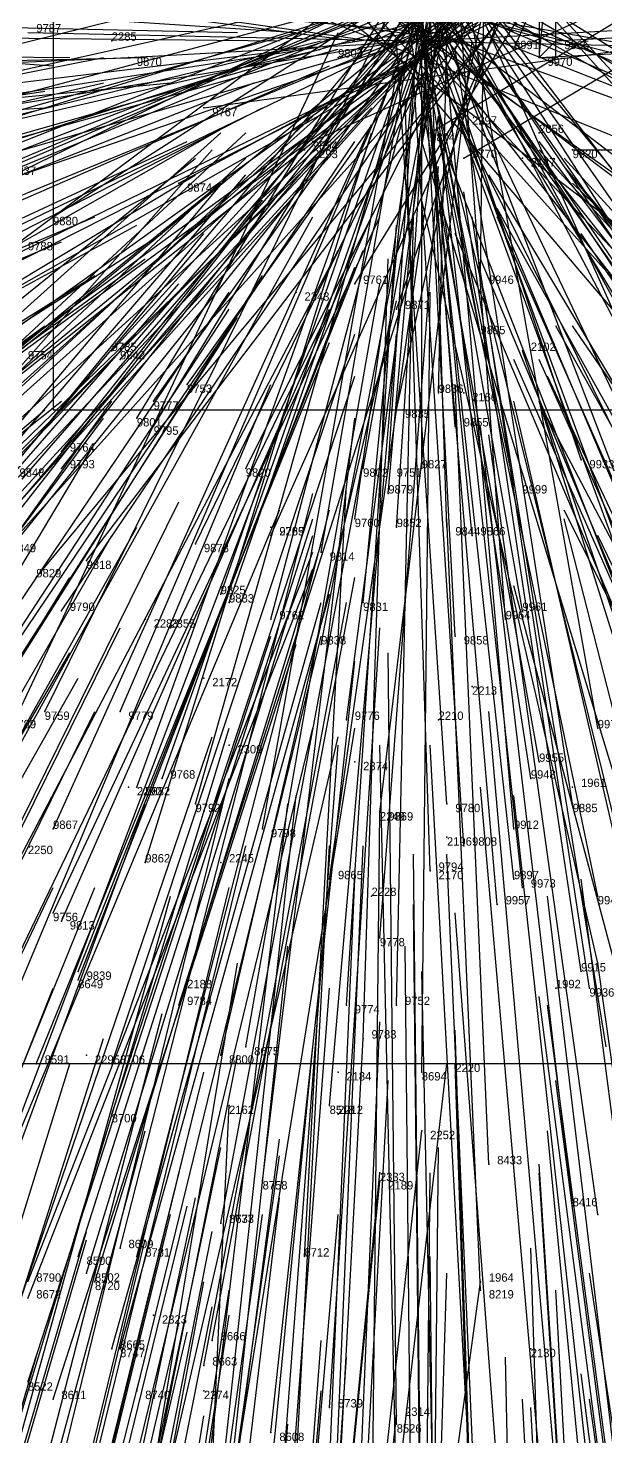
# Model space of a CAD drawing. Extents: x -0.5 to 0.59, y -0.5 to 0.59.
# Drawn here: x -0.048 to 0.021, y -0.1685 to -0.0005 of the extents above; entities that cross this region are included whole.
import ezdxf

# ---------------------------------------------------------------- set-up
doc = ezdxf.new("R2010")
doc.units = 0
for name, color, linetype in [('Clients', 3, 'CONTINUOUS'), ('Facilities', 3, 'CONTINUOUS'), ('Facilities_lines', 3, 'CONTINUOUS'), ('Min_max_boxes', 1, 'CONTINUOUS'), ('Normals', 1, 'CONTINUOUS'), ('Source_points', 5, 'CONTINUOUS'), ('Text', 3, 'CONTINUOUS')]:
    doc.layers.add(name, color=color, linetype=linetype)

msp = doc.modelspace()

# ---------------------------------------------------------------- linework, layer by layer
at = {"layer": 'Clients', "color": 5}
for p in [(0.015, -0.002, -0.038), (0.002, -0.124, -1.25), (-0.024, -0.129, -1.25), (-0.001, -0.132, -1.25), (-0.006, -0.137, -1.25), (-0.006, -0.138, -1.25), (0.006, -0.15, -1.25), (-0.004, -0.166, -1.25)]:
    msp.add_point(p, dxfattribs=at)
at = {"layer": 'Facilities', "color": 3}
for p in [(-0.038, -0.002, -1.25), (0.01, -0.003, -0.025), (-0.036, -0.004, -0.09), (-0.011, -0.004, -0.03), (0.013, -0.004, -0.035), (-0.027, -0.01, -0.072), (0, -0.013, -0.033), (0.004, -0.012, -1.25), (0.013, -0.013, -1.25), (-0.015, -0.015, -1.25), (-0.014, -0.014, -0.05), (0.017, -0.015, -0.056), (0.004, -0.016, -0.041), (0.011, -0.016, -1.25), (-0.03, -0.019, -0.089), (-0.045, -0.023, -0.127), (0.006, -0.03, -0.077), (-0.009, -0.031, -0.08), (-0.016, -0.032, -1.25), (-0.004, -0.034, -0.085), (0.006, -0.037, -0.094), (-0.038, -0.039, -0.136), (-0.037, -0.04, -0.136), (0.011, -0.039, -1.25), (-0.029, -0.043, -0.13), (-0.033, -0.045, -0.14), (0.001, -0.044, -0.11), (0.004, -0.044, -1.25), (-0.035, -0.047, -0.147), (-0.004, -0.046, -0.116), (-0.033, -0.048, -0.147), (0.003, -0.048, -0.119), (-0.044, -0.051, -0.167), (0.018, -0.052, -0.139), (-0.044, -0.053, -0.171), (-0.022, -0.053, -0.145), (-0.008, -0.053, -0.135), (-0.005, -0.053, -0.133), (-0.001, -0.053, -0.132), (0.01, -0.055, -0.141), (-0.005, -0.056, -0.14), (-0.019, -0.06, -1.25), (-0.009, -0.059, -0.15), (-0.004, -0.06, -0.15), (0.002, -0.06, -0.151), (-0.028, -0.062, -0.171), (-0.019, -0.061, -0.159), (0.005, -0.061, -0.152), (-0.013, -0.063, -0.161), (-0.041, -0.064, -0.191), (-0.047, -0.066, -0.202), (-0.025, -0.068, -0.181), (-0.044, -0.07, -0.206), (-0.024, -0.069, -0.182), (-0.008, -0.069, -0.175), (0.011, -0.07, -0.176), (-0.034, -0.071, -1.25), (-0.031, -0.072, -1.25), (-0.019, -0.071, -0.183), (0.009, -0.071, -0.179), (0.003, -0.073, -0.183), (-0.013, -0.074, -0.187), (-0.027, -0.078, -1.25), (0.005, -0.079, -1.25), (-0.046, -0.082, -0.236), (-0.037, -0.082, -0.225), (-0.01, -0.083, -0.209), (0.001, -0.083, -1.25), (0.02, -0.084, -0.215), (-0.024, -0.086, -1.25), (-0.009, -0.088, -1.25), (0.013, -0.088, -0.221), (-0.032, -0.09, -0.238), (0.012, -0.09, -0.226), (-0.036, -0.091, -1.25), (-0.035, -0.091, -0.244), (0.017, -0.091, -1.25), (-0.028, -0.093, -0.244), (-0.006, -0.094, -1.25), (-0.006, -0.094, -0.236), (0.002, -0.093, -0.233), (0.017, -0.093, -0.237), (-0.045, -0.096, -0.265), (-0.02, -0.096, -0.245), (0.002, -0.097, -1.25), (0.01, -0.096, -0.24), (0.004, -0.098, -0.245), (-0.034, -0.1, -0.264), (-0.025, -0.1, -1.25), (-0.012, -0.102, -0.257), (0, -0.101, -1.25), (0, -0.101, -0.252), (0.01, -0.102, -0.255), (-0.007, -0.104, -1.25), (0.011, -0.103, -0.259), (0.02, -0.104, -0.265), (0.008, -0.105, -0.262), (-0.045, -0.106, -0.289), (-0.044, -0.107, -0.29), (-0.006, -0.109, -0.273), (0.02, -0.112, -0.284), (-0.042, -0.113, -0.302), (-0.042, -0.114, -0.305), (-0.029, -0.114, -1.25), (0.018, -0.113, -0.285), (0.015, -0.115, -1.25), (0.019, -0.115, -0.292), (-0.03, -0.117, -0.301), (-0.01, -0.117, -0.294), (-0.004, -0.117, -0.291), (-0.022, -0.122, -0.31), (-0.008, -0.121, -0.302), (-0.047, -0.124, -0.33), (-0.041, -0.123, -1.25), (-0.038, -0.124, -0.324), (-0.025, -0.123, -0.315), (-0.011, -0.125, -1.25), (-0.001, -0.125, -0.313), (-0.012, -0.129, -0.324), (-0.038, -0.13, -0.339), (-0.011, -0.13, -1.25), (0.007, -0.136, -0.34), (-0.02, -0.138, -0.35), (0.017, -0.141, -0.354), (0.02, -0.142, -0.358), (-0.025, -0.143, -0.362), (-0.025, -0.143, -0.363), (-0.037, -0.146, -0.376), (-0.042, -0.147, -0.383), (-0.035, -0.147, -0.378), (-0.015, -0.147, -0.369), (-0.041, -0.149, -0.388), (-0.04, -0.15, -0.389), (0.006, -0.151, -0.379), (-0.033, -0.154, -1.25), (-0.026, -0.157, -0.397), (-0.038, -0.158, -0.407), (-0.037, -0.158, -0.406), (0.012, -0.158, -1.25), (-0.027, -0.16, -0.404), (-0.045, -0.164, -0.424), (-0.035, -0.163, -0.417), (-0.027, -0.163, -1.25), (-0.012, -0.165, -0.413), (-0.019, -0.168, -0.423), (-0.004, -0.167, -0.417)]:
    msp.add_point(p, dxfattribs=at)
at = {"layer": 'Facilities_lines', "color": 3}
for p, q in [((0.013, -0.004, -0.035), (0.015, 0.016, -0.056)), ((0.013, -0.004, -0.035), (0.015, -0.002, -0.038)), ((-0.041, -0.496, -1.25), (0.002, -0.124, -1.25)), ((-0.041, -0.496, -1.25), (-0.024, -0.129, -1.25)), ((-0.041, -0.496, -1.25), (-0.001, -0.132, -1.25)), ((-0.041, -0.496, -1.25), (-0.006, -0.137, -1.25)), ((-0.041, -0.496, -1.25), (-0.006, -0.138, -1.25)), ((-0.041, -0.496, -1.25), (0.006, -0.15, -1.25)), ((-0.041, -0.496, -1.25), (-0.004, -0.166, -1.25))]:
    msp.add_line(p, q, dxfattribs=at)
at = {"layer": 'Min_max_boxes', "color": 1}
for p, q in [((-0.045, 0.218, -1.25), (-0.045, -0.046, -1.25)), ((-0.045, 0.218, -1.25), (-0.045, -0.046, -1.25)), ((0.013, 0.016, -0.056), (0.013, -0.004, -0.056)), ((0.013, 0.016, -0.035), (0.013, -0.004, -0.035)), ((0.015, -0.004, -0.056), (0.015, 0.016, -0.056)), ((0.015, -0.004, -0.035), (0.015, 0.016, -0.035)), ((0.013, -0.004, -0.056), (0.015, -0.004, -0.056)), ((0.013, -0.004, -0.035), (0.015, -0.004, -0.035)), ((0.013, -0.004, -0.056), (0.013, -0.004, -0.035)), ((0.015, -0.004, -0.056), (0.015, -0.004, -0.035)), ((-0.045, -0.046, -1.25), (0.203, -0.046, -1.25)), ((-0.045, -0.046, -1.25), (0.203, -0.046, -1.25)), ((-0.045, -0.046, -1.25), (-0.045, -0.046, -1.25)), ((0.064, -0.124, -1.25), (-0.145, -0.124, -1.25)), ((0.064, -0.124, -1.073), (-0.145, -0.124, -1.073))]:
    msp.add_line(p, q, dxfattribs=at)
at = {"layer": 'Normals', "color": 1}
for p, q in [((0.01, -0.003, -0.025), (0.05, 0.089, -0.022)), ((-0.057, 0.061, -0.208), (0.01, -0.001, -0.249)), ((0.006, -0.03, -0.077), (0.007, 0.051, -0.135)), ((-0.004, -0.034, -0.085), (0.024, 0.046, -0.139)), ((0.006, -0.037, -0.094), (-0.009, 0.043, -0.151)), ((-0.009, -0.031, -0.08), (0.036, 0.042, -0.131)), ((0.001, -0.044, -0.11), (0.003, 0.042, -0.162)), ((-0.049, 0.041, -0.159), (0.03, -0.008, -0.197)), ((0.003, -0.048, -0.119), (-0.004, 0.04, -0.168)), ((-0.001, -0.053, -0.132), (-0.001, 0.039, -0.171)), ((-0.068, 0.037, -0.193), (0.014, -0.002, -0.235)), ((-0.051, 0.038, -0.16), (0.029, -0.009, -0.197)), ((-0.005, -0.053, -0.133), (0.001, 0.037, -0.177)), ((-0.004, -0.046, -0.116), (0.014, 0.037, -0.168)), ((0, -0.013, -0.033), (0.085, 0.038, -0.043)), ((-0.053, 0.036, -0.161), (0.028, -0.01, -0.197)), ((-0.011, -0.004, -0.03), (0.075, 0.036, -0.062)), ((0.018, -0.052, -0.139), (-0.011, 0.034, -0.18)), ((-0.008, -0.053, -0.135), (0.008, 0.035, -0.178)), ((0.01, -0.055, -0.141), (-0.008, 0.034, -0.181)), ((-0.005, -0.056, -0.14), (0.003, 0.034, -0.182)), ((0.004, -0.016, -0.041), (0.09, 0.035, -0.05)), ((-0.062, 0.032, -0.174), (0.023, -0.005, -0.212)), ((0.002, -0.06, -0.151), (-0.001, 0.033, -0.187)), ((-0.009, -0.059, -0.15), (0.004, 0.031, -0.192)), ((-0.004, -0.06, -0.15), (0.002, 0.031, -0.191)), ((0.005, -0.061, -0.152), (-0.004, 0.031, -0.191)), ((-0.035, -0.047, -0.147), (0.012, 0.03, -0.189)), ((-0.033, -0.048, -0.147), (0.014, 0.029, -0.189)), ((-0.029, -0.043, -0.13), (0.023, 0.03, -0.175)), ((-0.013, -0.063, -0.161), (0.003, 0.029, -0.197)), ((0.023, -0.056, -0.152), (-0.01, 0.03, -0.189)), ((-0.049, -0.026, -0.139), (0.022, 0.027, -0.184)), ((-0.038, -0.039, -0.136), (0.022, 0.027, -0.182)), ((-0.037, -0.04, -0.136), (0.021, 0.027, -0.182)), ((-0.033, -0.045, -0.14), (0.019, 0.028, -0.185)), ((-0.022, -0.053, -0.145), (0.018, 0.027, -0.187)), ((-0.045, -0.023, -0.127), (0.03, 0.025, -0.172)), ((-0.014, -0.014, -0.05), (0.072, 0.025, -0.082)), ((0.028, -0.057, -0.159), (-0.011, 0.025, -0.201)), ((-0.008, -0.069, -0.175), (0.001, 0.025, -0.208)), ((-0.071, 0.022, -0.186), (0.018, -0.003, -0.224)), ((-0.034, 0.022, -0.101), (0.039, -0.03, -0.145)), ((-0.03, -0.019, -0.089), (0.048, 0.023, -0.134)), ((-0.019, -0.061, -0.159), (0.018, 0.022, -0.201)), ((0.045, -0.048, -0.164), (-0.009, 0.023, -0.21)), ((0.009, -0.071, -0.179), (0.002, 0.023, -0.213)), ((-0.044, -0.051, -0.167), (0.013, 0.021, -0.207)), ((-0.025, -0.068, -0.181), (0.006, 0.021, -0.214)), ((0.011, -0.07, -0.176), (-0.005, 0.021, -0.215)), ((0.003, -0.073, -0.183), (-0.002, 0.021, -0.216)), ((-0.045, 0.019, -0.122), (0.041, -0.015, -0.16)), ((-0.044, -0.053, -0.171), (0.013, 0.019, -0.212)), ((-0.039, 0.02, -0.11), (0.045, -0.016, -0.15)), ((-0.028, -0.062, -0.171), (0.012, 0.02, -0.211)), ((-0.024, -0.069, -0.182), (0.007, 0.02, -0.216)), ((-0.019, -0.071, -0.183), (0.005, 0.02, -0.217)), ((-0.013, -0.074, -0.187), (0.005, 0.019, -0.221)), ((0.047, -0.048, -0.168), (-0.009, 0.02, -0.214)), ((0.041, -0.054, -0.169), (-0.009, 0.02, -0.214)), ((-0.051, -0.017, -0.134), (0.029, 0.017, -0.184)), ((-0.05, -0.053, -0.182), (0.01, 0.018, -0.219)), ((-0.049, -0.039, -0.157), (0.02, 0.018, -0.201)), ((0.036, -0.066, -0.188), (-0.001, 0.017, -0.23)), ((0, 0.017, -0.042), (0.063, -0.053, -0.077)), ((0.001, 0.017, -0.042), (0.064, -0.052, -0.077)), ((-0.062, -0.024, -0.167), (0.02, 0.016, -0.208)), ((-0.056, 0.016, -0.146), (0.032, -0.006, -0.188)), ((0.039, -0.064, -0.188), (-0.005, 0.016, -0.228)), ((-0.056, -0.02, -0.148), (0.026, 0.014, -0.194)), ((-0.02, 0.015, -0.063), (0.037, -0.052, -0.109)), ((-0.08, -0.01, -0.203), (0.009, 0.012, -0.241)), ((-0.064, -0.023, -0.171), (0.02, 0.013, -0.212)), ((-0.052, -0.054, -0.187), (0.014, 0.012, -0.224)), ((-0.051, -0.056, -0.189), (0.013, 0.012, -0.226)), ((0.048, -0.06, -0.192), (-0.009, 0.012, -0.232)), ((0.046, -0.063, -0.195), (-0.007, 0.012, -0.235)), ((0.043, -0.067, -0.199), (-0.005, 0.012, -0.238)), ((-0.099, 0.011, -0.248), (-0.007, -0.002, -0.287)), ((-0.052, 0.011, -0.132), (0.038, -0.005, -0.173)), ((-0.013, 0.011, -0.043), (0.059, -0.044, -0.085)), ((0.047, -0.065, -0.199), (-0.005, 0.011, -0.239)), ((-0.1, 0.01, -0.252), (-0.009, -0.002, -0.29)), ((-0.088, 0.01, -0.221), (0.004, -0.002, -0.259)), ((-0.027, 0.009, -0.07), (0.055, -0.021, -0.12)), ((0.047, -0.067, -0.205), (-0.004, 0.01, -0.243)), ((-0.091, 0.007, -0.229), (0, -0.001, -0.268)), ((-0.075, -0.019, -0.195), (0.012, 0.008, -0.235)), ((-0.069, -0.02, -0.18), (0.019, 0.008, -0.217)), ((-0.066, -0.018, -0.17), (0.022, 0.007, -0.211)), ((-0.063, -0.046, -0.195), (0.011, 0.007, -0.236)), ((-0.044, -0.07, -0.206), (0.008, 0.007, -0.244)), ((-0.041, -0.064, -0.191), (0.014, 0.008, -0.232)), ((0.052, -0.059, -0.195), (-0.011, 0.008, -0.235)), ((-0.01, -0.083, -0.209), (0.002, 0.008, -0.25)), ((0.049, -0.065, -0.204), (-0.008, 0.008, -0.24)), ((-0.087, -0.014, -0.221), (0.003, 0.006, -0.259)), ((-0.085, -0.018, -0.217), (0.005, 0.006, -0.255)), ((-0.084, -0.028, -0.22), (0.002, 0.006, -0.258)), ((-0.08, -0.027, -0.211), (0.006, 0.006, -0.25)), ((-0.026, 0.006, -0.067), (0.053, -0.026, -0.119)), ((0.036, -0.077, -0.212), (-0.005, 0.006, -0.249)), ((0.02, -0.084, -0.215), (0.004, 0.006, -0.256)), ((-0.108, 0.005, -0.27), (-0.016, -0.001, -0.308)), ((-0.072, -0.03, -0.195), (0.013, 0.005, -0.233)), ((-0.072, -0.026, -0.192), (0.015, 0.004, -0.23)), ((-0.064, -0.058, -0.216), (0.005, 0.004, -0.254)), ((-0.059, -0.06, -0.21), (0.007, 0.004, -0.249)), ((-0.051, -0.063, -0.202), (0.01, 0.005, -0.242)), ((-0.047, -0.066, -0.202), (0.012, 0.005, -0.241)), ((-0.037, -0.082, -0.225), (0, 0.004, -0.261)), ((0.052, -0.064, -0.207), (-0.01, 0.005, -0.243)), ((-0.009, 0.005, -0.026), (0.064, -0.05, -0.067)), ((0.055, -0.072, -0.226), (0.001, 0.005, -0.262)), ((-0.138, 0.002, -0.345), (-0.045, -0.005, -0.382)), ((-0.076, -0.037, -0.213), (0.007, 0.003, -0.251)), ((-0.069, -0.037, -0.196), (0.013, 0.003, -0.237)), ((-0.062, -0.059, -0.214), (0.006, 0.003, -0.253)), ((-0.058, -0.067, -0.221), (0.004, 0.002, -0.259)), ((-0.027, -0.01, -0.072), (0.06, 0.002, -0.12)), ((-0.013, 0.003, -0.034), (0.059, -0.052, -0.076)), ((0.013, -0.088, -0.221), (-0.003, 0.002, -0.262)), ((0.015, -0.002, -0.038), (0.113, 0.003, -0.02)), ((-0.116, 0.001, -0.29), (-0.023, -0.001, -0.328)), ((-0.075, -0.046, -0.22), (0.006, 0, -0.257)), ((-0.069, -0.054, -0.219), (0.006, 0.001, -0.255)), ((-0.068, -0.057, -0.222), (0.005, 0.001, -0.258)), ((-0.046, -0.082, -0.236), (-0.005, 0.001, -0.273)), ((-0.036, -0.004, -0.09), (0.054, 0.001, -0.134)), ((0.012, -0.09, -0.226), (-0.002, 0.001, -0.267)), ((0.06, -0.076, -0.242), (0.007, 0, -0.279)), ((0.013, -0.004, -0.035), (0.111, 0.001, -0.016)), ((-0.111, -0.001, -0.278), (-0.018, -0.002, -0.315)), ((-0.105, -0.026, -0.271), (-0.016, -0.001, -0.308)), ((-0.093, -0.015, -0.235), (-0.002, -0.001, -0.274)), ((-0.05, -0.084, -0.244), (-0.011, -0.001, -0.283)), ((-0.048, -0.001, -0.119), (0.043, -0.003, -0.162)), ((0.032, -0.088, -0.234), (0, -0.001, -0.272)), ((0.057, -0.079, -0.244), (0.007, -0.001, -0.281)), ((-0.136, -0.003, -0.34), (-0.043, -0.004, -0.378)), ((-0.107, -0.014, -0.271), (-0.016, -0.003, -0.31)), ((-0.104, -0.024, -0.267), (-0.013, -0.003, -0.303)), ((-0.103, -0.024, -0.265), (-0.013, -0.002, -0.302)), ((-0.101, -0.028, -0.263), (-0.011, -0.003, -0.298)), ((-0.097, -0.029, -0.253), (-0.007, -0.003, -0.288)), ((-0.095, -0.017, -0.241), (-0.003, -0.002, -0.278)), ((-0.074, -0.062, -0.242), (-0.002, -0.003, -0.278)), ((-0.065, -0.073, -0.244), (-0.004, -0.003, -0.281)), ((-0.038, -0.002, -1.25), (-0.038, -0.002, -1.15)), ((-0.032, -0.09, -0.238), (-0.001, -0.002, -0.274)), ((-0.006, -0.094, -0.236), (0.005, -0.002, -0.274)), ((0.002, -0.093, -0.233), (-0.004, -0.002, -0.273)), ((0.017, -0.093, -0.237), (0.003, -0.003, -0.278)), ((0.048, -0.085, -0.244), (0.005, -0.003, -0.281)), ((-0.13, -0.022, -0.329), (-0.039, -0.004, -0.367)), ((-0.128, -0.008, -0.32), (-0.036, -0.004, -0.359)), ((-0.126, -0.006, -0.315), (-0.034, -0.004, -0.354)), ((-0.097, -0.042, -0.265), (-0.012, -0.005, -0.301)), ((-0.086, -0.047, -0.245), (-0.003, -0.005, -0.281)), ((-0.035, -0.091, -0.244), (-0.004, -0.005, -0.284)), ((-0.028, -0.093, -0.244), (-0.003, -0.005, -0.284)), ((0.033, -0.092, -0.244), (0.001, -0.005, -0.282)), ((0.01, -0.096, -0.24), (0.002, -0.005, -0.282)), ((-0.02, -0.096, -0.245), (-0.004, -0.006, -0.286)), ((0.004, -0.098, -0.245), (-0.002, -0.006, -0.284)), ((-0.137, -0.022, -0.346), (-0.046, -0.008, -0.387)), ((-0.131, -0.021, -0.331), (-0.041, -0.007, -0.372)), ((-0.129, -0.028, -0.33), (-0.039, -0.007, -0.369)), ((-0.123, -0.016, -0.311), (-0.031, -0.007, -0.349)), ((-0.107, -0.041, -0.287), (-0.021, -0.007, -0.325)), ((-0.08, -0.061, -0.252), (-0.006, -0.007, -0.291)), ((-0.079, -0.07, -0.263), (-0.01, -0.008, -0.302)), ((0.038, -0.093, -0.253), (0.002, -0.008, -0.29)), ((-0.138, -0.016, -0.348), (-0.046, -0.01, -0.387)), ((-0.102, -0.052, -0.286), (-0.02, -0.01, -0.325)), ((-0.07, -0.079, -0.263), (-0.007, -0.01, -0.3)), ((0, -0.101, -0.252), (-0.003, -0.009, -0.291)), ((0.023, -0.099, -0.255), (0.001, -0.01, -0.293)), ((-0.082, -0.074, -0.276), (-0.014, -0.011, -0.314)), ((-0.012, -0.102, -0.257), (0.001, -0.011, -0.296)), ((0.01, -0.102, -0.255), (0, -0.011, -0.295)), ((0.011, -0.103, -0.259), (0.001, -0.011, -0.298)), ((-0.105, -0.058, -0.3), (-0.024, -0.012, -0.337)), ((-0.094, -0.075, -0.299), (-0.025, -0.013, -0.338)), ((-0.089, -0.075, -0.291), (-0.022, -0.013, -0.332)), ((-0.045, -0.096, -0.265), (-0.007, -0.012, -0.304)), ((-0.034, -0.1, -0.264), (-0.007, -0.013, -0.305)), ((0.008, -0.105, -0.262), (0, -0.012, -0.3)), ((0.035, -0.1, -0.264), (0.001, -0.013, -0.3)), ((0.02, -0.104, -0.265), (0.001, -0.013, -0.301)), ((0.004, -0.012, -1.25), (0.004, -0.012, -1.15)), ((0.013, -0.013, -1.25), (0.013, -0.013, -1.15)), ((-0.113, -0.053, -0.311), (-0.029, -0.014, -0.349)), ((-0.088, -0.085, -0.307), (-0.026, -0.015, -0.342)), ((-0.073, -0.085, -0.28), (-0.013, -0.015, -0.319)), ((-0.061, -0.091, -0.273), (-0.009, -0.014, -0.311)), ((-0.015, -0.015, -1.25), (-0.015, -0.015, -1.15)), ((0.026, -0.103, -0.266), (-0.001, -0.014, -0.301)), ((0.068, -0.087, -0.277), (0.013, -0.014, -0.315)), ((0.074, -0.082, -0.278), (0.013, -0.015, -0.318)), ((0.017, -0.015, -0.056), (0.112, -0.015, -0.027)), ((-0.1, -0.074, -0.311), (-0.028, -0.016, -0.349)), ((-0.089, -0.079, -0.298), (-0.022, -0.016, -0.338)), ((0.011, -0.016, -1.25), (0.011, -0.016, -1.15)), ((0.078, -0.084, -0.286), (0.016, -0.016, -0.326)), ((-0.108, -0.066, -0.316), (-0.028, -0.018, -0.353)), ((-0.084, -0.089, -0.306), (-0.024, -0.018, -0.342)), ((-0.083, -0.089, -0.303), (-0.022, -0.018, -0.34)), ((-0.006, -0.109, -0.273), (0.001, -0.017, -0.311)), ((0.055, -0.098, -0.28), (0.007, -0.018, -0.318)), ((0.075, -0.087, -0.287), (0.016, -0.017, -0.327)), ((0.073, -0.088, -0.287), (0.016, -0.017, -0.328)), ((-0.096, -0.077, -0.308), (-0.025, -0.019, -0.347)), ((-0.073, -0.091, -0.292), (-0.015, -0.019, -0.329)), ((0.018, -0.113, -0.285), (0.004, -0.02, -0.32)), ((0.083, -0.083, -0.294), (0.017, -0.019, -0.332)), ((-0.078, -0.095, -0.307), (-0.02, -0.021, -0.343)), ((0.02, -0.112, -0.284), (-0.001, -0.021, -0.32)), ((-0.126, -0.059, -0.347), (-0.04, -0.023, -0.385)), ((-0.059, -0.104, -0.299), (-0.014, -0.023, -0.336)), ((-0.045, -0.106, -0.289), (-0.006, -0.023, -0.327)), ((-0.044, -0.107, -0.29), (-0.007, -0.023, -0.328)), ((-0.004, -0.117, -0.291), (-0.002, -0.023, -0.326)), ((0.019, -0.115, -0.292), (0.005, -0.023, -0.327)), ((0.053, -0.103, -0.289), (0.008, -0.022, -0.327)), ((0.045, -0.107, -0.291), (0.008, -0.023, -0.329)), ((-0.116, -0.068, -0.337), (-0.035, -0.024, -0.375)), ((-0.11, -0.075, -0.332), (-0.032, -0.025, -0.37)), ((-0.086, -0.097, -0.324), (-0.027, -0.025, -0.361)), ((-0.01, -0.117, -0.294), (-0.004, -0.024, -0.33)), ((0.039, -0.11, -0.292), (0.003, -0.025, -0.331)), ((0.069, -0.101, -0.306), (0.018, -0.025, -0.345)), ((-0.129, -0.061, -0.357), (-0.044, -0.026, -0.395)), ((-0.11, -0.083, -0.343), (-0.034, -0.028, -0.38)), ((-0.054, -0.109, -0.305), (-0.011, -0.027, -0.342)), ((-0.042, -0.113, -0.302), (-0.008, -0.027, -0.341)), ((-0.008, -0.121, -0.302), (-0.005, -0.028, -0.339)), ((0.042, -0.114, -0.303), (0.006, -0.028, -0.341)), ((-0.119, -0.079, -0.356), (-0.04, -0.03, -0.393)), ((-0.07, -0.109, -0.324), (-0.02, -0.03, -0.36)), ((-0.042, -0.114, -0.305), (-0.009, -0.029, -0.345)), ((-0.03, -0.117, -0.301), (-0.002, -0.029, -0.34)), ((0.021, -0.122, -0.31), (0.006, -0.03, -0.346)), ((-0.091, -0.101, -0.339), (-0.03, -0.031, -0.376)), ((-0.022, -0.122, -0.31), (-0.006, -0.031, -0.348)), ((-0.076, -0.109, -0.333), (-0.024, -0.032, -0.37)), ((-0.025, -0.123, -0.315), (-0.004, -0.033, -0.353)), ((-0.016, -0.032, -1.25), (-0.016, -0.032, -1.15)), ((-0.001, -0.125, -0.313), (0, -0.032, -0.349)), ((-0.075, -0.112, -0.336), (-0.024, -0.034, -0.372)), ((-0.073, -0.113, -0.337), (-0.023, -0.035, -0.373)), ((-0.052, -0.117, -0.321), (-0.012, -0.034, -0.359)), ((-0.121, -0.09, -0.377), (-0.046, -0.036, -0.415)), ((0.06, -0.117, -0.328), (0.015, -0.036, -0.366)), ((0.069, -0.112, -0.33), (0.017, -0.036, -0.367)), ((-0.1, -0.104, -0.36), (-0.035, -0.037, -0.397)), ((-0.047, -0.124, -0.33), (-0.012, -0.038, -0.369)), ((-0.038, -0.124, -0.324), (-0.009, -0.037, -0.364)), ((-0.012, -0.129, -0.324), (-0.004, -0.037, -0.362)), ((0.047, -0.124, -0.332), (0.01, -0.04, -0.372)), ((0.011, -0.039, -1.25), (0.011, -0.039, -1.15)), ((0.041, -0.126, -0.331), (0.011, -0.039, -0.37)), ((0.05, -0.123, -0.332), (0.013, -0.04, -0.372)), ((-0.038, -0.13, -0.339), (-0.009, -0.042, -0.377)), ((0.053, -0.125, -0.339), (0.014, -0.042, -0.378)), ((-0.055, -0.129, -0.349), (-0.019, -0.043, -0.388)), ((0.007, -0.136, -0.34), (0.003, -0.043, -0.376)), ((-0.116, -0.102, -0.388), (-0.044, -0.045, -0.426)), ((-0.091, -0.119, -0.376), (-0.038, -0.045, -0.415)), ((0.004, -0.044, -1.25), (0.004, -0.044, -1.15)), ((0.031, -0.136, -0.348), (0.01, -0.045, -0.385)), ((0.041, -0.134, -0.349), (0.013, -0.045, -0.387)), ((-0.116, -0.106, -0.394), (-0.046, -0.046, -0.432)), ((-0.094, -0.121, -0.383), (-0.039, -0.047, -0.421)), ((-0.02, -0.138, -0.35), (-0.009, -0.047, -0.389)), ((0.057, -0.129, -0.352), (0.014, -0.047, -0.389)), ((0.017, -0.141, -0.354), (0.006, -0.048, -0.39)), ((-0.088, -0.13, -0.391), (-0.04, -0.05, -0.428)), ((0.02, -0.142, -0.358), (0.007, -0.049, -0.394)), ((-0.025, -0.143, -0.362), (-0.008, -0.052, -0.401)), ((-0.025, -0.143, -0.363), (-0.008, -0.052, -0.401)), ((-0.053, -0.141, -0.376), (-0.02, -0.054, -0.414)), ((-0.015, -0.147, -0.369), (-0.01, -0.055, -0.407)), ((-0.071, -0.14, -0.392), (-0.03, -0.057, -0.43)), ((-0.037, -0.146, -0.376), (-0.014, -0.056, -0.414)), ((-0.054, -0.144, -0.385), (-0.018, -0.058, -0.421)), ((-0.035, -0.147, -0.378), (-0.012, -0.058, -0.416)), ((0.057, -0.14, -0.378), (0.016, -0.058, -0.417)), ((-0.08, -0.14, -0.403), (-0.035, -0.06, -0.443)), ((-0.042, -0.147, -0.383), (-0.014, -0.059, -0.421)), ((-0.019, -0.06, -1.25), (-0.019, -0.06, -1.15)), ((0.006, -0.151, -0.379), (0.002, -0.059, -0.417)), ((0.039, -0.149, -0.386), (0.016, -0.059, -0.422)), ((-0.084, -0.141, -0.409), (-0.038, -0.061, -0.448)), ((-0.041, -0.149, -0.388), (-0.014, -0.061, -0.426)), ((-0.04, -0.15, -0.389), (-0.013, -0.062, -0.428)), ((0.06, -0.144, -0.39), (0.02, -0.061, -0.428)), ((-0.048, -0.15, -0.393), (-0.014, -0.063, -0.429)), ((-0.048, -0.152, -0.397), (-0.014, -0.065, -0.433)), ((-0.091, -0.144, -0.426), (-0.043, -0.066, -0.465)), ((-0.026, -0.157, -0.397), (-0.009, -0.066, -0.436)), ((0.034, -0.157, -0.401), (0.01, -0.067, -0.439)), ((-0.037, -0.158, -0.406), (-0.012, -0.068, -0.442)), ((-0.038, -0.158, -0.407), (-0.013, -0.069, -0.444)), ((-0.027, -0.16, -0.404), (-0.01, -0.069, -0.443)), ((-0.078, -0.155, -0.434), (-0.037, -0.072, -0.471)), ((-0.034, -0.071, -1.25), (-0.034, -0.071, -1.15)), ((-0.031, -0.072, -1.25), (-0.031, -0.072, -1.15)), ((-0.012, -0.165, -0.413), (-0.006, -0.072, -0.451)), ((-0.048, -0.162, -0.422), (-0.019, -0.073, -0.458)), ((-0.035, -0.163, -0.417), (-0.013, -0.073, -0.454)), ((-0.09, -0.155, -0.448), (-0.043, -0.075, -0.486)), ((-0.045, -0.164, -0.424), (-0.016, -0.074, -0.459)), ((-0.004, -0.167, -0.417), (-0.005, -0.075, -0.457)), ((-0.019, -0.168, -0.423), (-0.009, -0.076, -0.462)), ((-0.088, -0.159, -0.454), (-0.042, -0.078, -0.492)), ((-0.027, -0.078, -1.25), (-0.027, -0.078, -1.15)), ((0.005, -0.079, -1.25), (0.005, -0.079, -1.15)), ((-0.081, -0.165, -0.459), (-0.04, -0.082, -0.497)), ((0.015, -0.173, -0.435), (0.007, -0.082, -0.476)), ((-0.051, -0.173, -0.451), (-0.024, -0.084, -0.487)), ((-0.036, -0.175, -0.447), (-0.014, -0.084, -0.483)), ((-0.024, -0.177, -0.446), (-0.009, -0.084, -0.481)), ((0.001, -0.083, -1.25), (0.001, -0.083, -1.15)), ((-0.056, -0.173, -0.455), (-0.026, -0.085, -0.491)), ((-0.032, -0.176, -0.446), (-0.011, -0.085, -0.482)), ((-0.024, -0.086, -1.25), (-0.024, -0.086, -1.15)), ((-0.018, -0.179, -0.449), (-0.011, -0.086, -0.486)), ((-0.004, -0.177, -0.444), (-0.006, -0.086, -0.483)), ((0.005, -0.178, -0.444), (0, -0.086, -0.484)), ((-0.009, -0.088, -1.25), (-0.009, -0.088, -1.15)), ((-0.046, -0.18, -0.466), (-0.024, -0.09, -0.502)), ((-0.036, -0.091, -1.25), (-0.036, -0.091, -1.15)), ((-0.026, -0.184, -0.465), (-0.016, -0.092, -0.502)), ((0.014, -0.182, -0.457), (0.006, -0.091, -0.497)), ((0.02, -0.183, -0.461), (0.01, -0.092, -0.501)), ((0.017, -0.091, -1.25), (0.017, -0.091, -1.15)), ((-0.066, -0.18, -0.48), (-0.034, -0.093, -0.517)), ((-0.028, -0.185, -0.468), (-0.017, -0.093, -0.505)), ((-0.007, -0.186, -0.467), (-0.006, -0.094, -0.504)), ((-0.006, -0.094, -1.25), (-0.006, -0.094, -1.15)), ((0.002, -0.097, -1.25), (0.002, -0.097, -1.15)), ((-0.044, -0.188, -0.483), (-0.022, -0.098, -0.52)), ((-0.017, -0.191, -0.479), (-0.012, -0.098, -0.516)), ((-0.012, -0.191, -0.479), (-0.008, -0.098, -0.516)), ((-0.001, -0.191, -0.478), (-0.002, -0.099, -0.516)), ((0.006, -0.191, -0.479), (0.002, -0.099, -0.518)), ((-0.025, -0.1, -1.25), (-0.025, -0.1, -1.15)), ((-0.013, -0.195, -0.488), (-0.009, -0.102, -0.526)), ((0, -0.101, -1.25), (0, -0.101, -1.15)), ((0.03, -0.194, -0.49), (0.018, -0.102, -0.528)), ((-0.085, -0.187, -0.514), (-0.045, -0.103, -0.55)), ((-0.075, -0.189, -0.507), (-0.04, -0.103, -0.546)), ((-0.056, -0.194, -0.504), (-0.031, -0.104, -0.541)), ((-0.046, -0.193, -0.496), (-0.024, -0.103, -0.533)), ((-0.007, -0.104, -1.25), (-0.007, -0.104, -1.15)), ((0.025, -0.196, -0.494), (0.014, -0.104, -0.531)), ((-0.001, -0.197, -0.493), (-0.002, -0.105, -0.531)), ((0.01, -0.199, -0.497), (0.003, -0.106, -0.535)), ((-0.027, -0.203, -0.511), (-0.017, -0.11, -0.548)), ((-0.002, -0.203, -0.507), (-0.003, -0.11, -0.544)), ((-0.038, -0.203, -0.518), (-0.023, -0.112, -0.555)), ((0.033, -0.204, -0.516), (0.02, -0.112, -0.553)), ((-0.029, -0.114, -1.25), (-0.029, -0.114, -1.15)), ((0.001, -0.206, -0.515), (-0.001, -0.113, -0.552)), ((-0.079, -0.201, -0.54), (-0.045, -0.115, -0.578)), ((-0.019, -0.207, -0.521), (-0.012, -0.115, -0.557)), ((0.015, -0.115, -1.25), (0.015, -0.115, -1.15)), ((0.025, -0.208, -0.523), (0.013, -0.116, -0.56)), ((0.026, -0.208, -0.525), (0.014, -0.117, -0.563)), ((-0.055, -0.207, -0.537), (-0.032, -0.118, -0.575)), ((-0.01, -0.212, -0.53), (-0.006, -0.119, -0.567)), ((0.006, -0.213, -0.533), (0.003, -0.12, -0.569)), ((-0.067, -0.209, -0.549), (-0.039, -0.121, -0.588)), ((-0.023, -0.214, -0.539), (-0.014, -0.122, -0.577)), ((-0.013, -0.214, -0.537), (-0.008, -0.121, -0.574)), ((-0.07, -0.211, -0.557), (-0.043, -0.124, -0.596)), ((-0.041, -0.123, -1.25), (-0.041, -0.123, -1.15)), ((-0.041, -0.214, -0.544), (-0.023, -0.123, -0.582)), ((0.002, -0.124, -1.25), (0.002, -0.124, -1.15)), ((0.006, -0.217, -0.542), (0.003, -0.124, -0.579)), ((-0.049, -0.214, -0.55), (-0.027, -0.125, -0.589)), ((-0.011, -0.125, -1.25), (-0.011, -0.125, -1.15)), ((-0.01, -0.218, -0.547), (-0.005, -0.126, -0.584)), ((0.027, -0.218, -0.55), (0.015, -0.126, -0.587)), ((-0.05, -0.219, -0.56), (-0.028, -0.129, -0.599)), ((-0.024, -0.129, -1.25), (-0.024, -0.129, -1.15)), ((-0.011, -0.13, -1.25), (-0.011, -0.13, -1.15)), ((-0.058, -0.221, -0.571), (-0.034, -0.132, -0.609)), ((-0.001, -0.132, -1.25), (-0.001, -0.132, -1.15)), ((0.023, -0.225, -0.565), (0.014, -0.132, -0.602)), ((-0.044, -0.225, -0.573), (-0.025, -0.134, -0.611)), ((-0.03, -0.225, -0.568), (-0.018, -0.133, -0.606)), ((0, -0.227, -0.567), (0.001, -0.134, -0.604)), ((-0.031, -0.227, -0.573), (-0.018, -0.135, -0.611)), ((0.019, -0.228, -0.573), (0.013, -0.136, -0.61)), ((-0.006, -0.137, -1.25), (-0.006, -0.137, -1.15)), ((-0.001, -0.23, -0.575), (0, -0.137, -0.612)), ((0.019, -0.23, -0.577), (0.013, -0.137, -0.614)), ((-0.006, -0.138, -1.25), (-0.006, -0.138, -1.15)), ((-0.051, -0.231, -0.591), (-0.029, -0.141, -0.629)), ((-0.047, -0.23, -0.588), (-0.028, -0.14, -0.625)), ((-0.029, -0.232, -0.584), (-0.018, -0.14, -0.621)), ((-0.053, -0.232, -0.595), (-0.031, -0.142, -0.632)), ((-0.033, -0.234, -0.591), (-0.02, -0.142, -0.629)), ((-0.019, -0.234, -0.588), (-0.011, -0.142, -0.624)), ((-0.067, -0.233, -0.606), (-0.041, -0.144, -0.642)), ((-0.044, -0.235, -0.598), (-0.026, -0.144, -0.635)), ((-0.067, -0.234, -0.609), (-0.041, -0.145, -0.645)), ((-0.056, -0.236, -0.605), (-0.034, -0.145, -0.642)), ((0.015, -0.238, -0.597), (0.012, -0.146, -0.635)), ((0.001, -0.24, -0.6), (0, -0.147, -0.637)), ((-0.001, -0.242, -0.605), (0.002, -0.149, -0.642)), ((0.033, -0.24, -0.607), (0.019, -0.149, -0.645)), ((-0.044, -0.241, -0.612), (-0.027, -0.15, -0.65)), ((-0.038, -0.242, -0.614), (-0.024, -0.151, -0.651)), ((0.006, -0.15, -1.25), (0.006, -0.15, -1.15)), ((0.02, -0.243, -0.61), (0.015, -0.151, -0.649)), ((-0.044, -0.243, -0.619), (-0.026, -0.153, -0.656)), ((-0.038, -0.245, -0.621), (-0.024, -0.154, -0.658)), ((-0.033, -0.154, -1.25), (-0.033, -0.154, -1.15)), ((-0.051, -0.245, -0.626), (-0.03, -0.155, -0.663)), ((-0.05, -0.246, -0.628), (-0.029, -0.156, -0.665)), ((-0.02, -0.25, -0.628), (-0.013, -0.157, -0.664)), ((-0.073, -0.248, -0.647), (-0.047, -0.159, -0.683)), ((-0.057, -0.25, -0.641), (-0.034, -0.159, -0.677)), ((-0.016, -0.252, -0.631), (-0.01, -0.159, -0.668)), ((0.011, -0.252, -0.63), (0.009, -0.159, -0.668)), ((0.012, -0.158, -1.25), (0.012, -0.158, -1.15)), ((0.03, -0.253, -0.636), (0.018, -0.161, -0.674)), ((-0.027, -0.163, -1.25), (-0.027, -0.163, -1.15)), ((-0.021, -0.255, -0.64), (-0.013, -0.163, -0.677)), ((0.016, -0.257, -0.643), (0.011, -0.164, -0.681)), ((0.032, -0.256, -0.645), (0.019, -0.164, -0.682)), ((-0.042, -0.258, -0.654), (-0.027, -0.166, -0.69)), ((-0.004, -0.166, -1.25), (-0.004, -0.166, -1.15)), ((0.017, -0.257, -0.644), (0.012, -0.165, -0.682)), ((-0.025, -0.259, -0.65), (-0.017, -0.167, -0.688))]:
    msp.add_line(p, q, dxfattribs=at)
at = {"layer": 'Source_points', "color": 5}
for p in [(-0.038, -0.002, -1.25), (0.01, -0.003, -0.025), (0.015, -0.002, -0.038), (-0.036, -0.004, -0.09), (-0.011, -0.004, -0.03), (0.013, -0.004, -0.035), (-0.027, -0.01, -0.072), (0, -0.013, -0.033), (0.004, -0.012, -1.25), (0.013, -0.013, -1.25), (-0.015, -0.015, -1.25), (-0.014, -0.014, -0.05), (0.017, -0.015, -0.056), (0.004, -0.016, -0.041), (0.011, -0.016, -1.25), (-0.03, -0.019, -0.089), (-0.045, -0.023, -0.127), (0.006, -0.03, -0.077), (-0.009, -0.031, -0.08), (-0.016, -0.032, -1.25), (-0.004, -0.034, -0.085), (0.006, -0.037, -0.094), (-0.038, -0.039, -0.136), (-0.037, -0.04, -0.136), (0.011, -0.039, -1.25), (-0.029, -0.043, -0.13), (-0.033, -0.045, -0.14), (0.001, -0.044, -0.11), (0.004, -0.044, -1.25), (-0.035, -0.047, -0.147), (-0.004, -0.046, -0.116), (-0.033, -0.048, -0.147), (0.003, -0.048, -0.119), (-0.044, -0.051, -0.167), (0.018, -0.052, -0.139), (-0.044, -0.053, -0.171), (-0.022, -0.053, -0.145), (-0.008, -0.053, -0.135), (-0.005, -0.053, -0.133), (-0.001, -0.053, -0.132), (0.01, -0.055, -0.141), (-0.005, -0.056, -0.14), (-0.019, -0.06, -1.25), (-0.009, -0.059, -0.15), (-0.004, -0.06, -0.15), (0.002, -0.06, -0.151), (-0.028, -0.062, -0.171), (-0.019, -0.061, -0.159), (0.005, -0.061, -0.152), (-0.013, -0.063, -0.161), (-0.041, -0.064, -0.191), (-0.047, -0.066, -0.202), (-0.025, -0.068, -0.181), (-0.044, -0.07, -0.206), (-0.024, -0.069, -0.182), (-0.008, -0.069, -0.175), (0.011, -0.07, -0.176), (-0.034, -0.071, -1.25), (-0.031, -0.072, -1.25), (-0.019, -0.071, -0.183), (0.009, -0.071, -0.179), (0.003, -0.073, -0.183), (-0.013, -0.074, -0.187), (-0.027, -0.078, -1.25), (0.005, -0.079, -1.25), (-0.046, -0.082, -0.236), (-0.037, -0.082, -0.225), (-0.01, -0.083, -0.209), (0.001, -0.083, -1.25), (0.02, -0.084, -0.215), (-0.024, -0.086, -1.25), (-0.009, -0.088, -1.25), (0.013, -0.088, -0.221), (-0.032, -0.09, -0.238), (0.012, -0.09, -0.226), (-0.036, -0.091, -1.25), (-0.035, -0.091, -0.244), (0.017, -0.091, -1.25), (-0.028, -0.093, -0.244), (-0.006, -0.094, -1.25), (-0.006, -0.094, -0.236), (0.002, -0.093, -0.233), (0.017, -0.093, -0.237), (-0.045, -0.096, -0.265), (-0.02, -0.096, -0.245), (0.002, -0.097, -1.25), (0.01, -0.096, -0.24), (0.004, -0.098, -0.245), (-0.034, -0.1, -0.264), (-0.025, -0.1, -1.25), (-0.012, -0.102, -0.257), (0, -0.101, -1.25), (0, -0.101, -0.252), (0.01, -0.102, -0.255), (-0.007, -0.104, -1.25), (0.011, -0.103, -0.259), (0.02, -0.104, -0.265), (0.008, -0.105, -0.262), (-0.045, -0.106, -0.289), (-0.044, -0.107, -0.29), (-0.006, -0.109, -0.273), (0.02, -0.112, -0.284), (-0.042, -0.113, -0.302), (-0.042, -0.114, -0.305), (-0.029, -0.114, -1.25), (0.018, -0.113, -0.285), (0.015, -0.115, -1.25), (0.019, -0.115, -0.292), (-0.03, -0.117, -0.301), (-0.01, -0.117, -0.294), (-0.004, -0.117, -0.291), (-0.022, -0.122, -0.31), (-0.008, -0.121, -0.302), (-0.047, -0.124, -0.33), (-0.041, -0.123, -1.25), (-0.038, -0.124, -0.324), (-0.025, -0.123, -0.315), (0.002, -0.124, -1.25), (-0.011, -0.125, -1.25), (-0.001, -0.125, -0.313), (-0.024, -0.129, -1.25), (-0.012, -0.129, -0.324), (-0.038, -0.13, -0.339), (-0.011, -0.13, -1.25), (-0.001, -0.132, -1.25), (0.007, -0.136, -0.34), (-0.006, -0.137, -1.25), (-0.02, -0.138, -0.35), (-0.006, -0.138, -1.25), (0.017, -0.141, -0.354), (0.02, -0.142, -0.358), (-0.025, -0.143, -0.362), (-0.025, -0.143, -0.363), (-0.037, -0.146, -0.376), (-0.042, -0.147, -0.383), (-0.035, -0.147, -0.378), (-0.015, -0.147, -0.369), (-0.041, -0.149, -0.388), (-0.04, -0.15, -0.389), (0.006, -0.15, -1.25), (0.006, -0.151, -0.379), (-0.033, -0.154, -1.25), (-0.026, -0.157, -0.397), (-0.038, -0.158, -0.407), (-0.037, -0.158, -0.406), (0.012, -0.158, -1.25), (-0.027, -0.16, -0.404), (-0.045, -0.164, -0.424), (-0.035, -0.163, -0.417), (-0.027, -0.163, -1.25), (-0.012, -0.165, -0.413), (-0.004, -0.166, -1.25), (-0.019, -0.168, -0.423), (-0.004, -0.167, -0.417)]:
    msp.add_point(p, dxfattribs=at)

# ---------------------------------------------------------------- texts
at = {"layer": 'Text', "color": 3}
for s, p in [('9787', (-0.047, -0.001, -0.119)), ('2285', (-0.038, -0.002, -1.25)), ('9803', (-0.011, -0.004, -0.03)), ('9991', (0.01, -0.003, -0.025)), ('9965', (0.016, -0.003, -0.038)), ('9870', (-0.035, -0.005, -0.09)), ('9970', (0.014, -0.005, -0.035)), ('9767', (-0.026, -0.011, -0.072)), ('2297', (0.005, -0.012, -1.25)), ('9804', (0, -0.014, -0.033)), ('2056', (0.013, -0.013, -1.25)), ('9854', (-0.014, -0.015, -0.05)), ('2293', (-0.014, -0.016, -1.25)), ('9770', (0.005, -0.016, -0.041)), ('9920', (0.017, -0.016, -0.056)), ('2147', (0.012, -0.017, -1.25)), ('9837', (-0.05, -0.018, -0.134)), ('9874', (-0.029, -0.02, -0.089)), ('9880', (-0.045, -0.024, -0.127)), ('9788', (-0.048, -0.027, -0.139)), ('9761', (-0.008, -0.031, -0.08)), ('9946', (0.007, -0.031, -0.077)), ('2343', (-0.015, -0.033, -1.25)), ('9871', (-0.003, -0.034, -0.085)), ('9895', (0.006, -0.037, -0.094)), ('9785', (-0.038, -0.039, -0.136)), ('2102', (0.012, -0.039, -1.25)), ('9754', (-0.048, -0.04, -0.157)), ('9842', (-0.037, -0.04, -0.136)), ('9753', (-0.029, -0.044, -0.13)), ('9836', (0.001, -0.044, -0.11)), ('9777', (-0.033, -0.046, -0.14)), ('2166', (0.005, -0.045, -1.25)), ('9801', (-0.035, -0.048, -0.147)), ('9835', (-0.003, -0.047, -0.116)), ('9855', (0.004, -0.048, -0.119)), ('9795', (-0.033, -0.049, -0.147)), ('9764', (-0.043, -0.051, -0.167)), ('9793', (-0.043, -0.053, -0.171)), ('9827', (-0.001, -0.053, -0.132)), ('9933', (0.019, -0.053, -0.139)), ('9848', (-0.049, -0.054, -0.182)), ('9820', (-0.022, -0.054, -0.145)), ('9802', (-0.008, -0.054, -0.135)), ('9751', (-0.004, -0.054, -0.133)), ('9879', (-0.005, -0.056, -0.14)), ('9999', (0.011, -0.056, -0.141)), ('9765', (-0.018, -0.061, -0.159)), ('2289', (-0.018, -0.061, -1.25)), ('9760', (-0.009, -0.06, -0.15)), ('9852', (-0.004, -0.06, -0.15)), ('9844', (0.003, -0.061, -0.151)), ('9866', (0.006, -0.061, -0.152)), ('9849', (-0.05, -0.063, -0.202)), ('9873', (-0.027, -0.063, -0.171)), ('9814', (-0.012, -0.064, -0.161)), ('9829', (-0.047, -0.066, -0.202)), ('9818', (-0.041, -0.065, -0.191)), ('9825', (-0.025, -0.068, -0.181)), ('9883', (-0.024, -0.069, -0.182)), ('9790', (-0.043, -0.07, -0.206)), ('9762', (-0.018, -0.071, -0.183)), ('9831', (-0.008, -0.07, -0.175)), ('9964', (0.009, -0.071, -0.179)), ('9961', (0.011, -0.07, -0.176)), ('2283', (-0.033, -0.072, -1.25)), ('2355', (-0.031, -0.072, -1.25)), ('9838', (-0.013, -0.074, -0.187)), ('9858', (0.004, -0.074, -0.183)), ('2172', (-0.026, -0.079, -1.25)), ('2213', (0.005, -0.08, -1.25)), ('9759', (-0.046, -0.083, -0.236)), ('9779', (-0.036, -0.083, -0.225)), ('9776', (-0.009, -0.083, -0.209)), ('2210', (0.001, -0.083, -1.25)), ('9789', (-0.05, -0.084, -0.244)), ('9972', (0.02, -0.084, -0.215)), ('2309', (-0.023, -0.087, -1.25)), ('9955', (0.013, -0.088, -0.221)), ('9768', (-0.031, -0.09, -0.238)), ('2374', (-0.008, -0.089, -1.25)), ('9948', (0.012, -0.09, -0.226)), ('1961', (0.018, -0.091, -1.25)), ('2290', (-0.035, -0.092, -1.25)), ('9882', (-0.034, -0.092, -0.244)), ('9792', (-0.028, -0.094, -0.244)), ('2249', (-0.006, -0.095, -1.25)), ('9869', (-0.005, -0.095, -0.236)), ('9780', (0.003, -0.094, -0.233)), ('9885', (0.017, -0.094, -0.237)), ('9867', (-0.045, -0.096, -0.265)), ('9912', (0.01, -0.096, -0.24)), ('9798', (-0.019, -0.097, -0.245)), ('2196', (0.002, -0.098, -1.25)), ('9808', (0.005, -0.098, -0.245)), ('2250', (-0.048, -0.099, -1.25)), ('9862', (-0.034, -0.1, -0.264)), ('2245', (-0.024, -0.1, -1.25)), ('9794', (0.001, -0.101, -0.252)), ('9865', (-0.011, -0.102, -0.257)), ('2170', (0.001, -0.102, -1.25)), ('9897', (0.01, -0.102, -0.255)), ('9973', (0.012, -0.103, -0.259)), ('2228', (-0.007, -0.104, -1.25)), ('9957', (0.009, -0.105, -0.262)), ('9949', (0.02, -0.105, -0.265)), ('9756', (-0.045, -0.107, -0.289)), ('9813', (-0.043, -0.108, -0.29)), ('9778', (-0.006, -0.11, -0.273)), ('9915', (0.018, -0.113, -0.285)), ('8649', (-0.042, -0.115, -0.305)), ('9839', (-0.041, -0.114, -0.302)), ('2188', (-0.029, -0.115, -1.25)), ('1992', (0.015, -0.115, -1.25)), ('9936', (0.019, -0.116, -0.292)), ('9784', (-0.029, -0.117, -0.301)), ('9774', (-0.009, -0.118, -0.294)), ('9752', (-0.003, -0.117, -0.291)), ('9783', (-0.007, -0.121, -0.302)), ('8675', (-0.021, -0.123, -0.31)), ('8591', (-0.046, -0.124, -0.33)), ('2295', (-0.04, -0.124, -1.25)), ('8706', (-0.037, -0.124, -0.324)), ('8800', (-0.024, -0.124, -0.315)), ('2220', (0.003, -0.125, -1.25)), ('2184', (-0.01, -0.126, -1.25)), ('8694', (-0.001, -0.126, -0.313)), ('2162', (-0.024, -0.13, -1.25)), ('8518', (-0.012, -0.13, -0.324)), ('2212', (-0.011, -0.13, -1.25)), ('8700', (-0.038, -0.131, -0.339)), ('2252', (0, -0.133, -1.25)), ('8433', (0.008, -0.136, -0.34)), ('2333', (-0.006, -0.138, -1.25)), ('8758', (-0.02, -0.139, -0.35)), ('2189', (-0.005, -0.139, -1.25)), ('8416', (0.017, -0.141, -0.354)), ('8633', (-0.024, -0.143, -0.362)), ('8777', (-0.024, -0.143, -0.363)), ('8609', (-0.036, -0.146, -0.376)), ('8781', (-0.034, -0.147, -0.378)), ('8712', (-0.015, -0.147, -0.369)), ('8500', (-0.041, -0.148, -0.383)), ('8790', (-0.047, -0.15, -0.393)), ('8502', (-0.04, -0.15, -0.388)), ('1964', (0.007, -0.15, -1.25)), ('8672', (-0.047, -0.152, -0.397)), ('8720', (-0.04, -0.151, -0.389)), ('8219', (0.007, -0.152, -0.379)), ('2323', (-0.032, -0.155, -1.25)), ('8666', (-0.025, -0.157, -0.397)), ('8665', (-0.037, -0.158, -0.406)), ('8747', (-0.037, -0.159, -0.407)), ('8663', (-0.026, -0.16, -0.404)), ('2130', (0.012, -0.159, -1.25)), ('8522', (-0.048, -0.163, -0.422)), ('8611', (-0.044, -0.164, -0.424)), ('8740', (-0.034, -0.164, -0.417)), ('2274', (-0.027, -0.164, -1.25)), ('8739', (-0.011, -0.165, -0.413)), ('2314', (-0.003, -0.166, -1.25)), ('8608', (-0.018, -0.169, -0.423)), ('8526', (-0.004, -0.168, -0.417))]:
    msp.add_text(s, height=0.001, dxfattribs=at).set_placement(p)

doc.saveas('drawing.dxf')
